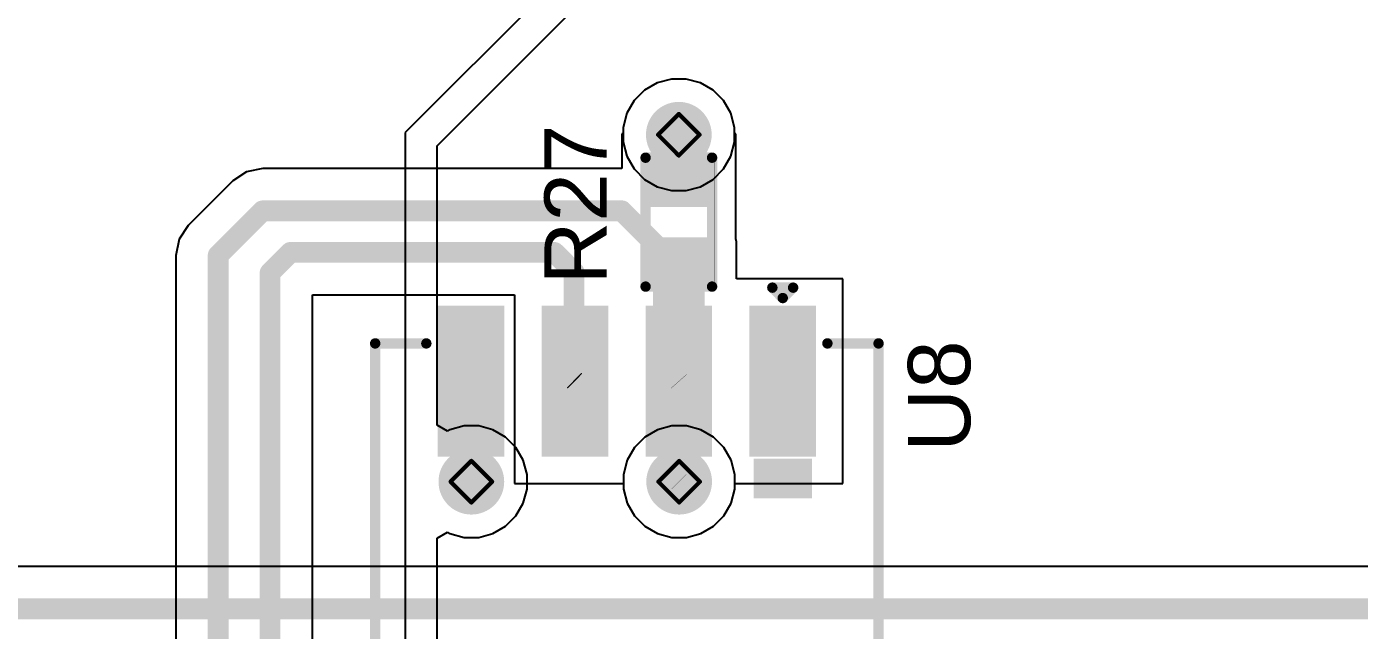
# Model space of a CAD drawing. Header units: inches. Extents: x -17.5 to 14.7, y -6.2 to 5.9.
# Drawn here: x 2.281 to 2.922, y 2.419 to 2.709 of the extents above; entities that cross this region are included whole.
import ezdxf

# ---------------------------------------------------------------- set-up
doc = ezdxf.new("R2010")
doc.units = ezdxf.units.IN
doc.header["$MEASUREMENT"] = 0
for name, color, linetype in [('Bottom Layer', 5, 'Continuous'), ('Bottom Solder', 6, 'Continuous'), ('Drill Drawing', 1, 'Continuous'), ('Ground Layer', 76, 'Continuous'), ('Power Layer', 16, 'Continuous'), ('Top Layer', 1, 'Continuous'), ('Top Overlay', 2, 'Continuous'), ('Top Paste', 8, 'Continuous'), ('Top Solder', 216, 'Continuous'), ('Via Holes', 16, 'Continuous')]:
    doc.layers.add(name, color=color, linetype=linetype)
doc.styles.add('Arial', font='', dxfattribs={"height": 0.2})
doc.styles.get('Arial').set_extended_font_data('Arial')

# ---------------------------------------------------------------- blocks, each defined once
blk = doc.blocks.new('XTSD01GLGEAG_76')
at = {"layer": 'Top Layer'}
for points in [[(-0.10747, 0.089), (-0.10747, 0.061), (-0.176, 0.061), (-0.176, 0.089)], [(0.176, 0.089), (0.176, 0.061), (0.10747, 0.061), (0.10747, 0.089)], [(-0.10747, 0.039), (-0.10747, 0.011), (-0.176, 0.011), (-0.176, 0.039)], [(0.176, 0.039), (0.176, 0.011), (0.10747, 0.011), (0.10747, 0.039)], [(-0.10747, -0.011), (-0.10747, -0.039), (-0.176, -0.039), (-0.176, -0.011)], [(0.176, -0.011), (0.176, -0.039), (0.10747, -0.039), (0.10747, -0.011)], [(-0.10747, -0.061), (-0.10747, -0.089), (-0.176, -0.089), (-0.176, -0.061)], [(0.176, -0.061), (0.176, -0.089), (0.10747, -0.089), (0.10747, -0.061)]]:
    blk.add_hatch(color=1, dxfattribs=at).paths.add_polyline_path(points)
at = {"layer": 'Top Overlay'}
blk.add_hatch(color=2, dxfattribs=at).paths.add_polyline_path([(-0.10442, 0.06103), (-0.08542, 0.06103), (-0.08542, 0.08903), (-0.10442, 0.08903)])
at = {"layer": 'Top Paste'}
for points in [[(-0.10747, 0.089), (-0.10747, 0.061), (-0.176, 0.061), (-0.176, 0.089)], [(0.176, 0.089), (0.176, 0.061), (0.10747, 0.061), (0.10747, 0.089)], [(-0.10747, 0.039), (-0.10747, 0.011), (-0.176, 0.011), (-0.176, 0.039)], [(0.176, 0.039), (0.176, 0.011), (0.10747, 0.011), (0.10747, 0.039)], [(-0.10747, -0.011), (-0.10747, -0.039), (-0.176, -0.039), (-0.176, -0.011)], [(0.176, -0.011), (0.176, -0.039), (0.10747, -0.039), (0.10747, -0.011)], [(-0.10747, -0.061), (-0.10747, -0.089), (-0.176, -0.089), (-0.176, -0.061)], [(0.176, -0.061), (0.176, -0.089), (0.10747, -0.089), (0.10747, -0.061)]]:
    blk.add_hatch(color=8, dxfattribs=at).paths.add_polyline_path(points)
at = {"layer": 'Top Solder'}
for points in [[(-0.10547, 0.091), (-0.10547, 0.059), (-0.178, 0.059), (-0.178, 0.091)], [(0.178, 0.091), (0.178, 0.059), (0.10547, 0.059), (0.10547, 0.091)], [(-0.10547, 0.041), (-0.10547, 0.009), (-0.178, 0.009), (-0.178, 0.041)], [(0.178, 0.041), (0.178, 0.009), (0.10547, 0.009), (0.10547, 0.041)], [(-0.10547, -0.009), (-0.10547, -0.041), (-0.178, -0.041), (-0.178, -0.009)], [(0.178, -0.009), (0.178, -0.041), (0.10547, -0.041), (0.10547, -0.009)], [(-0.10547, -0.059), (-0.10547, -0.091), (-0.178, -0.091), (-0.178, -0.059)], [(0.178, -0.059), (0.178, -0.091), (0.10547, -0.091), (0.10547, -0.059)]]:
    blk.add_hatch(color=216, dxfattribs=at).paths.add_polyline_path(points)
at = {"layer": 'Top Overlay'}
for points in [[(-0.15991, 0.0965, 0.005, 0.005, 0), (-0.15991, 0.12111, 0.005, 0.005, 0)], [(0.16105, 0.12111, 0.005, 0.005, 0), (-0.15991, 0.12111, 0.005, 0.005, 0)], [(0.16105, 0.0965, 0.005, 0.005, 0), (0.16105, 0.12111, 0.005, 0.005, 0)], [(-0.18673, 0.07, 0.005, 0.005, 0), (-0.18673, 0.08, 0.005, 0.005, 0)], [(-0.18173, 0.075, 0.005, 0.005, 0), (-0.18673, 0.08, 0.005, 0.005, 0)], [(-0.18673, 0.07, 0.005, 0.005, 0), (-0.18173, 0.075, 0.005, 0.005, 0)], [(-0.15991, -0.12111, 0.005, 0.005, 0), (-0.15991, -0.0965, 0.005, 0.005, 0)], [(0.16105, -0.12111, 0.005, 0.005, 0), (0.16105, -0.0965, 0.005, 0.005, 0)], [(0.16105, -0.12111, 0.005, 0.005, 0), (-0.15991, -0.12111, 0.005, 0.005, 0)]]:
    blk.add_lwpolyline(points, format="xyseb", dxfattribs=at)
for points in [[(-0.16116, 0.12111, 0.0025, 0.0025, 1), (-0.15866, 0.12111, 0.0025, 0.0025, 1)], [(-0.16116, 0.12111, 0.0025, 0.0025, 1), (-0.15866, 0.12111, 0.0025, 0.0025, 1)], [(0.1598, 0.12111, 0.0025, 0.0025, 1), (0.1623, 0.12111, 0.0025, 0.0025, 1)], [(0.1598, 0.12111, 0.0025, 0.0025, 1), (0.1623, 0.12111, 0.0025, 0.0025, 1)], [(-0.16116, 0.0965, 0.0025, 0.0025, 1), (-0.15866, 0.0965, 0.0025, 0.0025, 1)], [(0.1598, 0.0965, 0.0025, 0.0025, 1), (0.1623, 0.0965, 0.0025, 0.0025, 1)], [(-0.18798, 0.08, 0.0025, 0.0025, 1), (-0.18548, 0.08, 0.0025, 0.0025, 1)], [(-0.18798, 0.08, 0.0025, 0.0025, 1), (-0.18548, 0.08, 0.0025, 0.0025, 1)], [(-0.18298, 0.075, 0.0025, 0.0025, 1), (-0.18048, 0.075, 0.0025, 0.0025, 1)], [(-0.18298, 0.075, 0.0025, 0.0025, 1), (-0.18048, 0.075, 0.0025, 0.0025, 1)], [(-0.18798, 0.07, 0.0025, 0.0025, 1), (-0.18548, 0.07, 0.0025, 0.0025, 1)], [(-0.18798, 0.07, 0.0025, 0.0025, 1), (-0.18548, 0.07, 0.0025, 0.0025, 1)], [(-0.16116, -0.0965, 0.0025, 0.0025, 1), (-0.15866, -0.0965, 0.0025, 0.0025, 1)], [(0.1598, -0.0965, 0.0025, 0.0025, 1), (0.1623, -0.0965, 0.0025, 0.0025, 1)], [(-0.16116, -0.12111, 0.0025, 0.0025, 1), (-0.15866, -0.12111, 0.0025, 0.0025, 1)], [(-0.16116, -0.12111, 0.0025, 0.0025, 1), (-0.15866, -0.12111, 0.0025, 0.0025, 1)], [(0.1598, -0.12111, 0.0025, 0.0025, 1), (0.1623, -0.12111, 0.0025, 0.0025, 1)], [(0.1598, -0.12111, 0.0025, 0.0025, 1), (0.1623, -0.12111, 0.0025, 0.0025, 1)]]:
    blk.add_lwpolyline(points, format="xyseb", close=True, dxfattribs=at)
blk = doc.blocks.new('R___0402_102')
at = {"layer": 'Top Layer'}
for points in [[(-0.0275, -0.0125), (-0.0275, 0.0125), (-0.0095, 0.0125), (-0.0095, -0.0125)], [(0.0095, -0.0125), (0.0095, 0.0125), (0.0275, 0.0125), (0.0275, -0.0125)]]:
    blk.add_hatch(color=1, dxfattribs=at).paths.add_polyline_path(points)
at = {"layer": 'Top Paste'}
for points in [[(-0.0275, -0.0125), (-0.0275, 0.0125), (-0.0095, 0.0125), (-0.0095, -0.0125)], [(0.0095, -0.0125), (0.0095, 0.0125), (0.0275, 0.0125), (0.0275, -0.0125)]]:
    blk.add_hatch(color=8, dxfattribs=at).paths.add_polyline_path(points)
at = {"layer": 'Top Solder'}
for points in [[(-0.02967, -0.01467), (-0.02967, 0.01467), (-0.00733, 0.01467), (-0.00733, -0.01467)], [(0.00733, -0.01467), (0.00733, 0.01467), (0.02967, 0.01467), (0.02967, -0.01467)]]:
    blk.add_hatch(color=216, dxfattribs=at).paths.add_polyline_path(points)
at = {"layer": 'Top Overlay'}
for points in [[(-0.031, 0.016, 0.005, 0.005, 0), (-0.031, -0.016, 0.005, 0.005, 0)], [(-0.031, 0.016, 0.005, 0.005, 0), (0.031, 0.016, 0.005, 0.005, 0)], [(0.031, 0.016, 0.005, 0.005, 0), (0.031, -0.016, 0.005, 0.005, 0)], [(-0.031, -0.016, 0.005, 0.005, 0), (0.031, -0.016, 0.005, 0.005, 0)], [(-0.032, -0.017, 0.000127, 0.000127, 0), (0.032, -0.017, 0.000127, 0.000127, 0)]]:
    blk.add_lwpolyline(points, format="xyseb", dxfattribs=at)
for points in [[(-0.03225, 0.016, 0.0025, 0.0025, 1), (-0.02975, 0.016, 0.0025, 0.0025, 1)], [(-0.03225, 0.016, 0.0025, 0.0025, 1), (-0.02975, 0.016, 0.0025, 0.0025, 1)], [(0.02975, 0.016, 0.0025, 0.0025, 1), (0.03225, 0.016, 0.0025, 0.0025, 1)], [(0.02975, 0.016, 0.0025, 0.0025, 1), (0.03225, 0.016, 0.0025, 0.0025, 1)], [(-0.03225, -0.016, 0.0025, 0.0025, 1), (-0.02975, -0.016, 0.0025, 0.0025, 1)], [(-0.03225, -0.016, 0.0025, 0.0025, 1), (-0.02975, -0.016, 0.0025, 0.0025, 1)], [(-0.03203, -0.017, 0.0000635, 0.0000635, 1), (-0.03197, -0.017, 0.0000635, 0.0000635, 1)], [(0.02975, -0.016, 0.0025, 0.0025, 1), (0.03225, -0.016, 0.0025, 0.0025, 1)], [(0.02975, -0.016, 0.0025, 0.0025, 1), (0.03225, -0.016, 0.0025, 0.0025, 1)], [(0.03197, -0.017, 0.0000635, 0.0000635, 1), (0.03203, -0.017, 0.0000635, 0.0000635, 1)]]:
    blk.add_lwpolyline(points, format="xyseb", close=True, dxfattribs=at)

msp = doc.modelspace()

# ---------------------------------------------------------------- hatches: boundary and pattern name
at = {"layer": 'Bottom Layer'}
h = msp.add_hatch(color=5, dxfattribs=at)
edge = h.paths.add_edge_path()
edge.add_arc((2.59468, 2.65703), 0.01181, 0, 360)
h = msp.add_hatch(color=5, dxfattribs=at)
edge = h.paths.add_edge_path()
edge.add_arc((2.49484, 2.49016), 0.01181, 0, 360)
h = msp.add_hatch(color=5, dxfattribs=at)
edge = h.paths.add_edge_path()
edge.add_arc((2.59484, 2.49016), 0.01181, 0, 360)
at = {"layer": 'Bottom Solder'}
h = msp.add_hatch(color=6, dxfattribs=at)
edge = h.paths.add_edge_path()
edge.add_arc((2.59468, 2.65703), 0.01581, 0, 360)
h = msp.add_hatch(color=6, dxfattribs=at)
edge = h.paths.add_edge_path()
edge.add_arc((2.49484, 2.49016), 0.01581, 0, 360)
h = msp.add_hatch(color=6, dxfattribs=at)
edge = h.paths.add_edge_path()
edge.add_arc((2.59484, 2.49016), 0.01581, 0, 360)
at = {"layer": 'Ground Layer'}
h = msp.add_hatch(color=76, dxfattribs=at)
edge = h.paths.add_edge_path()
edge.add_arc((2.59468, 2.65703), 0.01181, 0, 360)
h = msp.add_hatch(color=76, dxfattribs=at)
edge = h.paths.add_edge_path()
edge.add_arc((2.49484, 2.49016), 0.01181, 0, 360)
h = msp.add_hatch(color=76, dxfattribs=at)
edge = h.paths.add_edge_path()
edge.add_arc((2.59484, 2.49016), 0.01181, 0, 360)
at = {"layer": 'Power Layer'}
h = msp.add_hatch(color=16, dxfattribs=at)
edge = h.paths.add_edge_path()
edge.add_arc((2.59468, 2.65703), 0.01181, 0, 360)
h = msp.add_hatch(color=16, dxfattribs=at)
edge = h.paths.add_edge_path()
edge.add_arc((2.49484, 2.49016), 0.01181, 0, 360)
h = msp.add_hatch(color=16, dxfattribs=at)
edge = h.paths.add_edge_path()
edge.add_arc((2.59484, 2.49016), 0.01181, 0, 360)
at = {"layer": 'Top Layer'}
h = msp.add_hatch(color=1, dxfattribs=at)
edge = h.paths.add_edge_path()
edge.add_arc((2.59468, 2.65703), 0.01181, 0, 360)
for points in [[(2.58288, 2.6335), (2.60648, 2.6335), (2.60648, 2.65703), (2.58288, 2.65703)], [(2.58218, 2.5385), (2.60718, 2.5385), (2.60718, 2.6055), (2.58218, 2.6055)]]:
    msp.add_hatch(color=1, dxfattribs=at).paths.add_polyline_path(points)
h = msp.add_hatch(color=1, dxfattribs=at)
edge = h.paths.add_edge_path()
edge.add_arc((2.49484, 2.49016), 0.01181, 0, 360)
h = msp.add_hatch(color=1, dxfattribs=at)
edge = h.paths.add_edge_path()
edge.add_arc((2.59484, 2.49016), 0.01181, 0, 360)
at = {"layer": 'Top Solder'}
h = msp.add_hatch(color=216, dxfattribs=at)
edge = h.paths.add_edge_path()
edge.add_arc((2.59468, 2.65703), 0.01581, 0, 360)
h = msp.add_hatch(color=216, dxfattribs=at)
edge = h.paths.add_edge_path()
edge.add_arc((2.49484, 2.49016), 0.01581, 0, 360)
h = msp.add_hatch(color=216, dxfattribs=at)
edge = h.paths.add_edge_path()
edge.add_arc((2.59484, 2.49016), 0.01581, 0, 360)
at = {"layer": 'Via Holes'}
h = msp.add_hatch(color=7, dxfattribs=at)
edge = h.paths.add_edge_path()
edge.add_arc((2.59468, 2.65703), 0.00591, 0, 360)
h = msp.add_hatch(color=7, dxfattribs=at)
edge = h.paths.add_edge_path()
edge.add_arc((2.49484, 2.49016), 0.00591, 0, 360)
h = msp.add_hatch(color=7, dxfattribs=at)
edge = h.paths.add_edge_path()
edge.add_arc((2.59484, 2.49016), 0.00591, 0, 360)

# ---------------------------------------------------------------- linework, layer by layer
at = {"layer": 'Bottom Layer'}
for p, q in [((2.58433, 2.68202), (2.57821, 2.67849)), ((2.59115, 2.68384), (2.58433, 2.68202)), ((2.59821, 2.68384), (2.59115, 2.68384)), ((2.60503, 2.68202), (2.59821, 2.68384)), ((2.61114, 2.67849), (2.60503, 2.68202)), ((2.57821, 2.67849), (2.57322, 2.6735)), ((2.61613, 2.6735), (2.61114, 2.67849)), ((2.57322, 2.6735), (2.56969, 2.66738)), ((2.61966, 2.66738), (2.61613, 2.6735)), ((2.56969, 2.66738), (2.56787, 2.66056)), ((2.62149, 2.66056), (2.61966, 2.66738)), ((2.56787, 2.66056), (2.56787, 2.6535)), ((2.62149, 2.6535), (2.62149, 2.66056)), ((2.56787, 2.6535), (2.56969, 2.64668)), ((2.61966, 2.64668), (2.62149, 2.6535)), ((2.56969, 2.64668), (2.57322, 2.64057)), ((2.61613, 2.64057), (2.61966, 2.64668)), ((2.57322, 2.64057), (2.57821, 2.63558)), ((2.61114, 2.63558), (2.61613, 2.64057)), ((2.57821, 2.63558), (2.58433, 2.63205)), ((2.58433, 2.63205), (2.59115, 2.63022)), ((2.59115, 2.63022), (2.59821, 2.63022)), ((2.59821, 2.63022), (2.60503, 2.63205)), ((2.60503, 2.63205), (2.61114, 2.63558)), ((2.58449, 2.51515), (2.57838, 2.51162)), ((2.59131, 2.51697), (2.58449, 2.51515)), ((2.59837, 2.51697), (2.59131, 2.51697)), ((2.60519, 2.51515), (2.59837, 2.51697)), ((2.6113, 2.51162), (2.60519, 2.51515)), ((2.57838, 2.51162), (2.57338, 2.50662)), ((2.61629, 2.50662), (2.6113, 2.51162)), ((2.57338, 2.50662), (2.56985, 2.50051)), ((2.61982, 2.50051), (2.61629, 2.50662)), ((2.56985, 2.50051), (2.56803, 2.49369)), ((2.62165, 2.49369), (2.61982, 2.50051)), ((2.56803, 2.49369), (2.56803, 2.48663)), ((2.62165, 2.48663), (2.62165, 2.49369)), ((2.56803, 2.48663), (2.56985, 2.47981)), ((2.61982, 2.47981), (2.62165, 2.48663)), ((2.56985, 2.47981), (2.57338, 2.4737)), ((2.61629, 2.4737), (2.61982, 2.47981)), ((2.57338, 2.4737), (2.57838, 2.46871)), ((2.6113, 2.46871), (2.61629, 2.4737)), ((2.57838, 2.46871), (2.58449, 2.46518)), ((2.58449, 2.46518), (2.59131, 2.46335)), ((2.59131, 2.46335), (2.59837, 2.46335)), ((2.59837, 2.46335), (2.60519, 2.46518)), ((2.60519, 2.46518), (2.6113, 2.46871))]:
    msp.add_line(p, q, dxfattribs=at)
at = {"layer": 'Drill Drawing'}
for points in [[(2.58468, 2.65703, 0.002, 0.002, 0), (2.59468, 2.66703, 0.002, 0.002, 0)], [(2.59468, 2.66703, 0.002, 0.002, 0), (2.60468, 2.65703, 0.002, 0.002, 0)], [(2.58468, 2.65703, 0.002, 0.002, 0), (2.59468, 2.64703, 0.002, 0.002, 0)], [(2.59468, 2.64703, 0.002, 0.002, 0), (2.60468, 2.65703, 0.002, 0.002, 0)], [(2.48484, 2.49016, 0.002, 0.002, 0), (2.49484, 2.50016, 0.002, 0.002, 0)], [(2.49484, 2.50016, 0.002, 0.002, 0), (2.50484, 2.49016, 0.002, 0.002, 0)], [(2.58484, 2.49016, 0.002, 0.002, 0), (2.59484, 2.50016, 0.002, 0.002, 0)], [(2.59484, 2.50016, 0.002, 0.002, 0), (2.60484, 2.49016, 0.002, 0.002, 0)], [(2.48484, 2.49016, 0.002, 0.002, 0), (2.49484, 2.48016, 0.002, 0.002, 0)], [(2.49484, 2.48016, 0.002, 0.002, 0), (2.50484, 2.49016, 0.002, 0.002, 0)], [(2.58484, 2.49016, 0.002, 0.002, 0), (2.59484, 2.48016, 0.002, 0.002, 0)], [(2.59484, 2.48016, 0.002, 0.002, 0), (2.60484, 2.49016, 0.002, 0.002, 0)]]:
    msp.add_lwpolyline(points, format="xyseb", dxfattribs=at)
for points in [[(2.59418, 2.66703, 0.001, 0.001, 1), (2.59518, 2.66703, 0.001, 0.001, 1)], [(2.59418, 2.66703, 0.001, 0.001, 1), (2.59518, 2.66703, 0.001, 0.001, 1)], [(2.58418, 2.65703, 0.001, 0.001, 1), (2.58518, 2.65703, 0.001, 0.001, 1)], [(2.58418, 2.65703, 0.001, 0.001, 1), (2.58518, 2.65703, 0.001, 0.001, 1)], [(2.60418, 2.65703, 0.001, 0.001, 1), (2.60518, 2.65703, 0.001, 0.001, 1)], [(2.60418, 2.65703, 0.001, 0.001, 1), (2.60518, 2.65703, 0.001, 0.001, 1)], [(2.59418, 2.64703, 0.001, 0.001, 1), (2.59518, 2.64703, 0.001, 0.001, 1)], [(2.59418, 2.64703, 0.001, 0.001, 1), (2.59518, 2.64703, 0.001, 0.001, 1)], [(2.49434, 2.50016, 0.001, 0.001, 1), (2.49534, 2.50016, 0.001, 0.001, 1)], [(2.49434, 2.50016, 0.001, 0.001, 1), (2.49534, 2.50016, 0.001, 0.001, 1)], [(2.59434, 2.50016, 0.001, 0.001, 1), (2.59534, 2.50016, 0.001, 0.001, 1)], [(2.59434, 2.50016, 0.001, 0.001, 1), (2.59534, 2.50016, 0.001, 0.001, 1)], [(2.48434, 2.49016, 0.001, 0.001, 1), (2.48534, 2.49016, 0.001, 0.001, 1)], [(2.48434, 2.49016, 0.001, 0.001, 1), (2.48534, 2.49016, 0.001, 0.001, 1)], [(2.50434, 2.49016, 0.001, 0.001, 1), (2.50534, 2.49016, 0.001, 0.001, 1)], [(2.50434, 2.49016, 0.001, 0.001, 1), (2.50534, 2.49016, 0.001, 0.001, 1)], [(2.58434, 2.49016, 0.001, 0.001, 1), (2.58534, 2.49016, 0.001, 0.001, 1)], [(2.58434, 2.49016, 0.001, 0.001, 1), (2.58534, 2.49016, 0.001, 0.001, 1)], [(2.60434, 2.49016, 0.001, 0.001, 1), (2.60534, 2.49016, 0.001, 0.001, 1)], [(2.60434, 2.49016, 0.001, 0.001, 1), (2.60534, 2.49016, 0.001, 0.001, 1)], [(2.49434, 2.48016, 0.001, 0.001, 1), (2.49534, 2.48016, 0.001, 0.001, 1)], [(2.49434, 2.48016, 0.001, 0.001, 1), (2.49534, 2.48016, 0.001, 0.001, 1)], [(2.59434, 2.48016, 0.001, 0.001, 1), (2.59534, 2.48016, 0.001, 0.001, 1)], [(2.59434, 2.48016, 0.001, 0.001, 1), (2.59534, 2.48016, 0.001, 0.001, 1)]]:
    msp.add_lwpolyline(points, format="xyseb", close=True, dxfattribs=at)
at = {"layer": 'Ground Layer'}
for p, q in [((2.58433, 2.68202), (2.57821, 2.67849)), ((2.59115, 2.68384), (2.58433, 2.68202)), ((2.59821, 2.68384), (2.59115, 2.68384)), ((2.60503, 2.68202), (2.59821, 2.68384)), ((2.61114, 2.67849), (2.60503, 2.68202)), ((2.57821, 2.67849), (2.57322, 2.6735)), ((2.61613, 2.6735), (2.61114, 2.67849)), ((2.57322, 2.6735), (2.56969, 2.66738)), ((2.61966, 2.66738), (2.61613, 2.6735)), ((2.56969, 2.66738), (2.56787, 2.66056)), ((2.62149, 2.66056), (2.61966, 2.66738)), ((2.56787, 2.66056), (2.56787, 2.6535)), ((2.62149, 2.6535), (2.62149, 2.66056)), ((2.56787, 2.6535), (2.56969, 2.64668)), ((2.61966, 2.64668), (2.62149, 2.6535)), ((2.56969, 2.64668), (2.57322, 2.64057)), ((2.61613, 2.64057), (2.61966, 2.64668)), ((2.57322, 2.64057), (2.57821, 2.63558)), ((2.61114, 2.63558), (2.61613, 2.64057)), ((2.57821, 2.63558), (2.58433, 2.63205)), ((2.58433, 2.63205), (2.59115, 2.63022)), ((2.59115, 2.63022), (2.59821, 2.63022)), ((2.59821, 2.63022), (2.60503, 2.63205)), ((2.60503, 2.63205), (2.61114, 2.63558)), ((2.58449, 2.51515), (2.57838, 2.51162)), ((2.59131, 2.51697), (2.58449, 2.51515)), ((2.59837, 2.51697), (2.59131, 2.51697)), ((2.60519, 2.51515), (2.59837, 2.51697)), ((2.6113, 2.51162), (2.60519, 2.51515)), ((2.57838, 2.51162), (2.57338, 2.50662)), ((2.61629, 2.50662), (2.6113, 2.51162)), ((2.57338, 2.50662), (2.56985, 2.50051)), ((2.61982, 2.50051), (2.61629, 2.50662)), ((2.56985, 2.50051), (2.56803, 2.49369)), ((2.62165, 2.49369), (2.61982, 2.50051)), ((2.56803, 2.49369), (2.56803, 2.48663)), ((2.62165, 2.48663), (2.62165, 2.49369)), ((2.56803, 2.48663), (2.56985, 2.47981)), ((2.61982, 2.47981), (2.62165, 2.48663)), ((2.56985, 2.47981), (2.57338, 2.4737)), ((2.61629, 2.4737), (2.61982, 2.47981)), ((2.57338, 2.4737), (2.57838, 2.46871)), ((2.6113, 2.46871), (2.61629, 2.4737)), ((2.57838, 2.46871), (2.58449, 2.46518)), ((2.58449, 2.46518), (2.59131, 2.46335)), ((2.59131, 2.46335), (2.59837, 2.46335)), ((2.59837, 2.46335), (2.60519, 2.46518)), ((2.60519, 2.46518), (2.6113, 2.46871)), ((3.32282, 2.44939), (0.74704, 2.44939))]:
    msp.add_line(p, q, dxfattribs=at)
msp.add_lwpolyline([(0.74704, 2.429, 0.01, 0.01, 0), (3.32282, 2.429, 0.01, 0.01, 0)], format="xyseb", dxfattribs=at)
at = {"layer": 'Power Layer'}
for p, q in [((2.47835, 2.65172), (2.59934, 2.77271)), ((2.55586, 2.75086), (2.46306, 2.65806)), ((2.46306, 2.65806), (2.46306, 2.35915)), ((2.47835, 2.51738), (2.47835, 2.65172)), ((2.48335, 2.51449), (2.47835, 2.51738)), ((2.48449, 2.51515), (2.48335, 2.51449)), ((2.49131, 2.51697), (2.48449, 2.51515)), ((2.49837, 2.51697), (2.49131, 2.51697)), ((2.50519, 2.51515), (2.49837, 2.51697)), ((2.5113, 2.51162), (2.50519, 2.51515)), ((2.58449, 2.51515), (2.57838, 2.51162)), ((2.59131, 2.51697), (2.58449, 2.51515)), ((2.59837, 2.51697), (2.59131, 2.51697)), ((2.60519, 2.51515), (2.59837, 2.51697)), ((2.6113, 2.51162), (2.60519, 2.51515)), ((2.51629, 2.50662), (2.5113, 2.51162)), ((2.57838, 2.51162), (2.57338, 2.50662)), ((2.61629, 2.50662), (2.6113, 2.51162)), ((2.51982, 2.50051), (2.51629, 2.50662)), ((2.57338, 2.50662), (2.56985, 2.50051)), ((2.61982, 2.50051), (2.61629, 2.50662)), ((2.52165, 2.49369), (2.51982, 2.50051)), ((2.56985, 2.50051), (2.56803, 2.49369)), ((2.62165, 2.49369), (2.61982, 2.50051)), ((2.52165, 2.48663), (2.52165, 2.49369)), ((2.56803, 2.49369), (2.56803, 2.48663)), ((2.62165, 2.48663), (2.62165, 2.49369)), ((2.51982, 2.47981), (2.52165, 2.48663)), ((2.56803, 2.48663), (2.56985, 2.47981)), ((2.61982, 2.47981), (2.62165, 2.48663)), ((2.51629, 2.4737), (2.51982, 2.47981)), ((2.56985, 2.47981), (2.57338, 2.4737)), ((2.61629, 2.4737), (2.61982, 2.47981)), ((2.5113, 2.46871), (2.51629, 2.4737)), ((2.57338, 2.4737), (2.57838, 2.46871)), ((2.6113, 2.46871), (2.61629, 2.4737)), ((2.47835, 2.46295), (2.48335, 2.46583)), ((2.47835, 2.35915), (2.47835, 2.46295)), ((2.48335, 2.46583), (2.48449, 2.46518)), ((2.48449, 2.46518), (2.49131, 2.46335)), ((2.49131, 2.46335), (2.49837, 2.46335)), ((2.49837, 2.46335), (2.50519, 2.46518)), ((2.50519, 2.46518), (2.5113, 2.46871)), ((2.57838, 2.46871), (2.58449, 2.46518)), ((2.58449, 2.46518), (2.59131, 2.46335)), ((2.59131, 2.46335), (2.59837, 2.46335)), ((2.59837, 2.46335), (2.60519, 2.46518)), ((2.60519, 2.46518), (2.6113, 2.46871))]:
    msp.add_line(p, q, dxfattribs=at)
at = {"layer": 'Top Layer'}
for p, q in [((2.58433, 2.68202), (2.57821, 2.67849)), ((2.59115, 2.68384), (2.58433, 2.68202)), ((2.59821, 2.68384), (2.59115, 2.68384)), ((2.60503, 2.68202), (2.59821, 2.68384)), ((2.61114, 2.67849), (2.60503, 2.68202)), ((2.57821, 2.67849), (2.57322, 2.6735)), ((2.61613, 2.6735), (2.61114, 2.67849)), ((2.57322, 2.6735), (2.56969, 2.66738)), ((2.61966, 2.66738), (2.61613, 2.6735)), ((2.56969, 2.66738), (2.56787, 2.66056)), ((2.62149, 2.66056), (2.61966, 2.66738)), ((2.56768, 2.6575), (2.56718, 2.6575)), ((2.56718, 2.6575), (2.56718, 2.64083)), ((2.56787, 2.65845), (2.56768, 2.6575)), ((2.56787, 2.66056), (2.56787, 2.65845)), ((2.62149, 2.65848), (2.62149, 2.66056)), ((2.62168, 2.6575), (2.62149, 2.65848)), ((2.62218, 2.6575), (2.62168, 2.6575)), ((2.62218, 2.60698), (2.62218, 2.6575)), ((2.38662, 2.63928), (2.38, 2.63486)), ((2.39442, 2.64083), (2.38662, 2.63928)), ((2.56718, 2.64083), (2.39442, 2.64083)), ((2.39442, 2.64083), (2.39442, 2.64083)), ((2.38, 2.63486), (2.35858, 2.61344)), ((2.35858, 2.61344), (2.35416, 2.60682)), ((2.35416, 2.60682), (2.35261, 2.59902)), ((2.62247, 2.6055), (2.62218, 2.60698)), ((2.62247, 2.58776), (2.62247, 2.6055)), ((2.35261, 2.59902), (2.35261, 1.66906)), ((2.67368, 2.58776), (2.62247, 2.58776)), ((2.67368, 2.48923), (2.67368, 2.58776)), ((2.41839, 2.26823), (2.41839, 2.58005)), ((2.41839, 2.58005), (2.51568, 2.58005)), ((2.51568, 2.58005), (2.51568, 2.48923)), ((2.51568, 2.48923), (2.56803, 2.48923)), ((2.56803, 2.48923), (2.56803, 2.48663)), ((2.62165, 2.48663), (2.62165, 2.48923)), ((2.62165, 2.48923), (2.67368, 2.48923)), ((2.56803, 2.48663), (2.56985, 2.47981)), ((2.61982, 2.47981), (2.62165, 2.48663)), ((2.56985, 2.47981), (2.57338, 2.4737)), ((2.61629, 2.4737), (2.61982, 2.47981)), ((2.57338, 2.4737), (2.57838, 2.46871)), ((2.6113, 2.46871), (2.61629, 2.4737)), ((2.57838, 2.46871), (2.58449, 2.46518)), ((2.58449, 2.46518), (2.59131, 2.46335)), ((2.59131, 2.46335), (2.59837, 2.46335)), ((2.59837, 2.46335), (2.60519, 2.46518)), ((2.60519, 2.46518), (2.6113, 2.46871))]:
    msp.add_line(p, q, dxfattribs=at)
for points in [[(2.373, 2.59902, 0.01, 0.01, 0), (2.39442, 2.62044, 0.01, 0.01, 0)], [(2.39442, 2.62044, 0.01, 0.01, 0), (2.56724, 2.62044, 0.01, 0.01, 0)], [(2.56724, 2.62044, 0.01, 0.01, 0), (2.59118, 2.5965, 0.01, 0.01, 0)], [(2.373, 1.66906, 0.01, 0.01, 0), (2.373, 2.59902, 0.01, 0.01, 0)], [(2.398, 2.59063, 0.01, 0.01, 0), (2.4078, 2.60044, 0.01, 0.01, 0)], [(2.4078, 2.60044, 0.01, 0.01, 0), (2.5348, 2.60044, 0.01, 0.01, 0)], [(2.5348, 2.60044, 0.01, 0.01, 0), (2.54424, 2.591, 0.01, 0.01, 0)], [(2.59118, 2.5965, 0.01, 0.01, 0), (2.59468, 2.5965, 0.01, 0.01, 0)], [(2.398, 2.175, 0.01, 0.01, 0), (2.398, 2.59063, 0.01, 0.01, 0)], [(2.54424, 2.53893, 0.01, 0.01, 0), (2.54424, 2.591, 0.01, 0.01, 0)], [(2.49468, 2.49032, 0.015, 0.015, 0), (2.49468, 2.5385, 0.015, 0.015, 0)], [(2.54424, 2.53893, 0.01, 0.01, 0), (2.54468, 2.5385, 0.01, 0.01, 0)], [(2.59476, 2.49024, 0.015, 0.015, 0), (2.59476, 2.53841, 0.015, 0.015, 0)], [(2.59468, 2.5385, 0.01, 0.01, 0), (2.59476, 2.53841, 0.01, 0.01, 0)], [(2.59476, 2.49024, 0.01, 0.01, 0), (2.59484, 2.49016, 0.01, 0.01, 0)]]:
    msp.add_lwpolyline(points, format="xyseb", dxfattribs=at)
for points in [[(2.39192, 2.62044, 0.005, 0.005, 1), (2.39692, 2.62044, 0.005, 0.005, 1)], [(2.39192, 2.62044, 0.005, 0.005, 1), (2.39692, 2.62044, 0.005, 0.005, 1)], [(2.56474, 2.62044, 0.005, 0.005, 1), (2.56974, 2.62044, 0.005, 0.005, 1)], [(2.56474, 2.62044, 0.005, 0.005, 1), (2.56974, 2.62044, 0.005, 0.005, 1)], [(2.3705, 2.59902, 0.005, 0.005, 1), (2.3755, 2.59902, 0.005, 0.005, 1)], [(2.3705, 2.59902, 0.005, 0.005, 1), (2.3755, 2.59902, 0.005, 0.005, 1)], [(2.4053, 2.60044, 0.005, 0.005, 1), (2.4103, 2.60044, 0.005, 0.005, 1)], [(2.4053, 2.60044, 0.005, 0.005, 1), (2.4103, 2.60044, 0.005, 0.005, 1)], [(2.5323, 2.60044, 0.005, 0.005, 1), (2.5373, 2.60044, 0.005, 0.005, 1)], [(2.5323, 2.60044, 0.005, 0.005, 1), (2.5373, 2.60044, 0.005, 0.005, 1)], [(2.58868, 2.5965, 0.005, 0.005, 1), (2.59368, 2.5965, 0.005, 0.005, 1)], [(2.58868, 2.5965, 0.005, 0.005, 1), (2.59368, 2.5965, 0.005, 0.005, 1)], [(2.59218, 2.5965, 0.005, 0.005, 1), (2.59718, 2.5965, 0.005, 0.005, 1)], [(2.3955, 2.59063, 0.005, 0.005, 1), (2.4005, 2.59063, 0.005, 0.005, 1)], [(2.3955, 2.59063, 0.005, 0.005, 1), (2.4005, 2.59063, 0.005, 0.005, 1)], [(2.54174, 2.591, 0.005, 0.005, 1), (2.54674, 2.591, 0.005, 0.005, 1)], [(2.54174, 2.591, 0.005, 0.005, 1), (2.54674, 2.591, 0.005, 0.005, 1)], [(2.49093, 2.5385, 0.0075, 0.0075, 1), (2.49843, 2.5385, 0.0075, 0.0075, 1)], [(2.54174, 2.53893, 0.005, 0.005, 1), (2.54674, 2.53893, 0.005, 0.005, 1)], [(2.54174, 2.53893, 0.005, 0.005, 1), (2.54674, 2.53893, 0.005, 0.005, 1)], [(2.54218, 2.5385, 0.005, 0.005, 1), (2.54718, 2.5385, 0.005, 0.005, 1)], [(2.59101, 2.53841, 0.0075, 0.0075, 1), (2.59851, 2.53841, 0.0075, 0.0075, 1)], [(2.59218, 2.5385, 0.005, 0.005, 1), (2.59718, 2.5385, 0.005, 0.005, 1)], [(2.59226, 2.53841, 0.005, 0.005, 1), (2.59726, 2.53841, 0.005, 0.005, 1)], [(2.49093, 2.49032, 0.0075, 0.0075, 1), (2.49843, 2.49032, 0.0075, 0.0075, 1)], [(2.59101, 2.49024, 0.0075, 0.0075, 1), (2.59851, 2.49024, 0.0075, 0.0075, 1)], [(2.59226, 2.49024, 0.005, 0.005, 1), (2.59726, 2.49024, 0.005, 0.005, 1)], [(2.59234, 2.49016, 0.005, 0.005, 1), (2.59734, 2.49016, 0.005, 0.005, 1)]]:
    msp.add_lwpolyline(points, format="xyseb", close=True, dxfattribs=at)

# ---------------------------------------------------------------- block references
for name, p, rotation in [('R___0402_102', (2.59468, 2.615), 90), ('XTSD01GLGEAG_76', (2.56968, 2.39676), 270)]:
    msp.add_blockref(name, p, dxfattribs=dict(rotation=rotation))

# ---------------------------------------------------------------- texts
at = {"layer": 'Top Overlay', "style": 'Arial'}
for s, p in [('R27', (2.56, 2.58501)), ('U8', (2.73492, 2.50456))]:
    msp.add_text(s, height=0.03, rotation=90, dxfattribs=at).set_placement(p)

doc.saveas('drawing.dxf')
